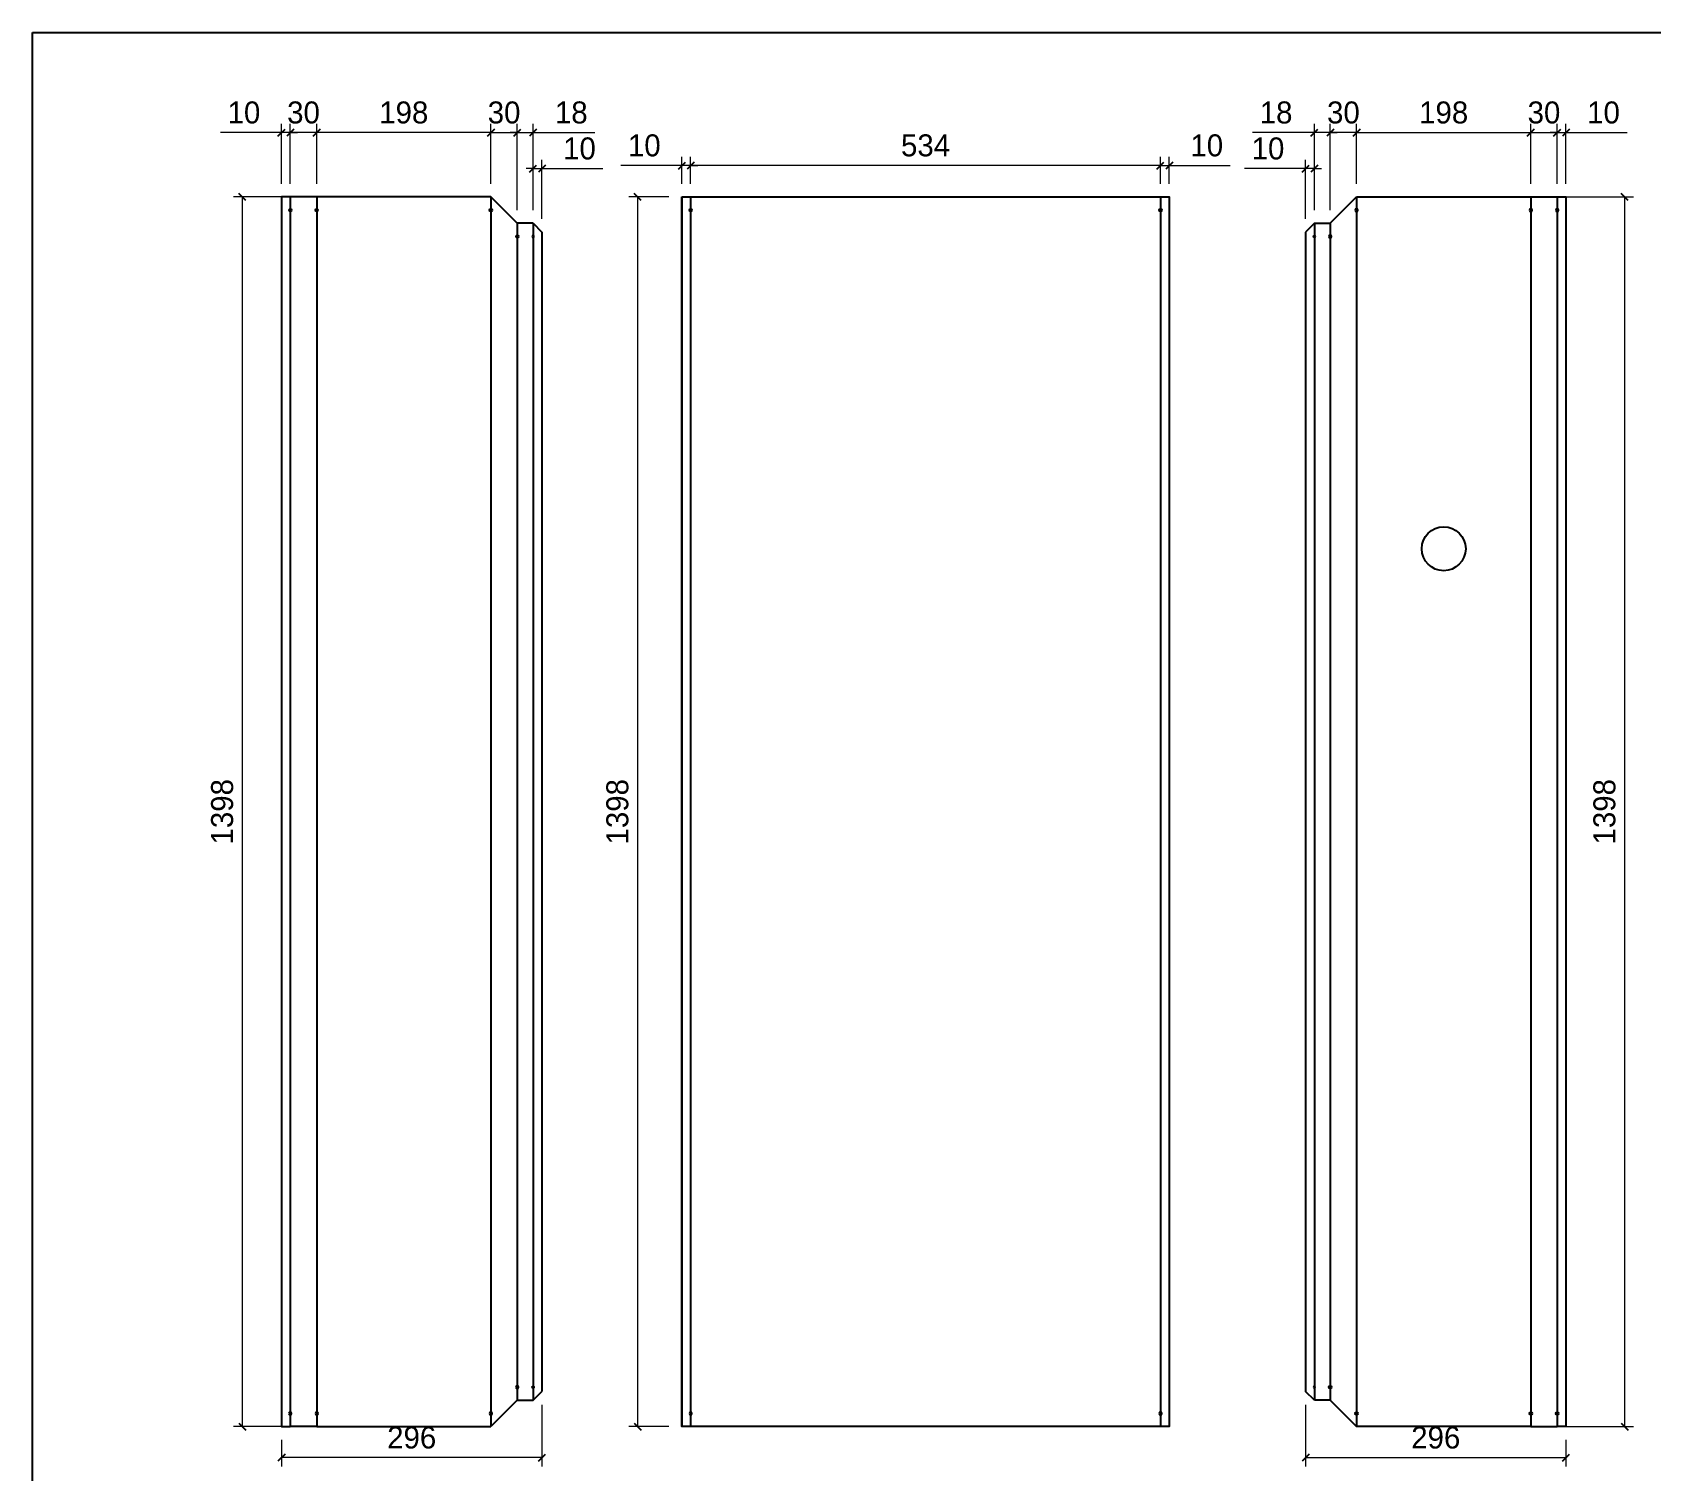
# Model space of a CAD drawing. Header units: millimetres. Extents: x 0 to 3564, y 0 to 2520.
# Drawn here: x 0 to 1841, y 884 to 2520 of the extents above; entities that cross this region are included whole.
import ezdxf
from ezdxf.enums import TextEntityAlignment as Align

# ---------------------------------------------------------------- set-up
doc = ezdxf.new("R2010")
doc.units = ezdxf.units.MM
doc.layers.add('CNC', color=7, linetype='Continuous')
doc.layers.add('DIM', color=253, linetype='Continuous')
doc.styles.add('Tahoma (Input Text)', font='tahoma.ttf')
doc.dimstyles.new('Dim-25', dxfattribs={"dimtxt": 25, "dimasz": 8, "dimexe": 10, "dimexo": 15, "dimgap": 10, "dimtad": 1, "dimdec": 0, "dimtxsty": 'Standard', "dimblk": 'OBLIQUE', "dimcen": 10, "dimclrd": 5, "dimclre": 5, "dimclrt": 3, "dimazin": 3, "dimtfac": 1, "dimtdec": 0, "dimtmove": 0, "dimatfit": 3, "dimldrblk": 'OBLIQUE', "dimlwd": 9, "dimlwe": 9})

# ---------------------------------------------------------------- blocks, each defined once
blk = doc.blocks.new('*D1')
at = {"color": 0, "linetype": 'ByBlock', "lineweight": -2}
for p, q in [((1813.9, 2329), (1805.9, 2337)), ((1805.9, 939), (1813.9, 931))]:
    blk.add_line(p, q, dxfattribs=at)
at = {"layer": 'Defpoints', "color": 0, "transparency": 16777216}
for p in [(1703.3, 2333), (1703.3, 935), (1809.9, 935)]:
    blk.add_point(p, dxfattribs=at)
at = {"layer": 'DIM', "color": 5, "lineweight": 9, "transparency": 16777216}
for p, q in [((1718.3, 2333), (1819.9, 2333)), ((1809.9, 2333), (1809.9, 935)), ((1718.3, 935), (1819.9, 935))]:
    blk.add_line(p, q, dxfattribs=at)
at = {"layer": 'DIM', "color": 3, "transparency": 16777216, "insert": (1787.1, 1634), "char_height": 25, "attachment_point": 5, "rotation": 90}
blk.add_mtext('1398', dxfattribs=at)
blk = doc.blocks.new('_Oblique')
at = {"color": 0, "linetype": 'ByBlock', "lineweight": -2}
blk.add_line((-0.5, -0.5), (0.5, 0.5), dxfattribs=at)
blk = doc.blocks.new('*D2')
at = {"color": 0, "linetype": 'ByBlock', "lineweight": -2}
for p, q in [((1509.3, 2410.1), (1501.3, 2402.1)), ((1699.3, 2402.1), (1707.3, 2410.1))]:
    blk.add_line(p, q, dxfattribs=at)
at = {"layer": 'Defpoints', "color": 0, "transparency": 16777216}
for p in [(1703.3, 2406.1), (1505.3, 2333), (1703.3, 2333)]:
    blk.add_point(p, dxfattribs=at)
at = {"layer": 'DIM', "color": 5, "lineweight": 9, "transparency": 16777216}
for p, q in [((1505.3, 2348), (1505.3, 2416.1)), ((1703.3, 2348), (1703.3, 2416.1)), ((1505.3, 2406.1), (1703.3, 2406.1))]:
    blk.add_line(p, q, dxfattribs=at)
at = {"layer": 'DIM', "color": 3, "transparency": 16777216, "insert": (1604.3, 2428.8), "char_height": 25, "attachment_point": 5}
blk.add_mtext('198', dxfattribs=at)
blk = doc.blocks.new('*D3')
at = {"color": 0, "linetype": 'ByBlock', "lineweight": -2}
for p, q in [((1707.3, 2410.1), (1699.3, 2402.1)), ((1729.3, 2402.1), (1737.3, 2410.1))]:
    blk.add_line(p, q, dxfattribs=at)
at = {"layer": 'Defpoints', "color": 0, "transparency": 16777216}
for p in [(1733.3, 2406.1), (1703.3, 2333), (1733.3, 2333)]:
    blk.add_point(p, dxfattribs=at)
at = {"layer": 'DIM', "color": 5, "lineweight": 9, "transparency": 16777216}
for p, q in [((1703.3, 2348), (1703.3, 2416.1)), ((1733.3, 2348), (1733.3, 2416.1)), ((1703.3, 2406.1), (1733.3, 2406.1))]:
    blk.add_line(p, q, dxfattribs=at)
at = {"layer": 'DIM', "color": 3, "transparency": 16777216, "insert": (1718.3, 2428.8), "char_height": 25, "attachment_point": 5}
blk.add_mtext('30', dxfattribs=at)
blk = doc.blocks.new('*D4')
at = {"color": 0, "linetype": 'ByBlock', "lineweight": -2}
for p, q in [((1729.3, 2402.1), (1737.3, 2410.1)), ((1747.3, 2410.1), (1739.3, 2402.1))]:
    blk.add_line(p, q, dxfattribs=at)
at = {"layer": 'Defpoints', "color": 0, "transparency": 16777216}
for p in [(1743.3, 2406.1), (1733.3, 2333), (1743.3, 2333)]:
    blk.add_point(p, dxfattribs=at)
at = {"layer": 'DIM', "color": 5, "lineweight": 9, "transparency": 16777216}
for p, q in [((1733.3, 2348), (1733.3, 2416.1)), ((1743.3, 2348), (1743.3, 2416.1)), ((1733.3, 2406.1), (1725.3, 2406.1)), ((1733.3, 2406.1), (1743.3, 2406.1)), ((1743.3, 2406.1), (1812.7, 2406.1))]:
    blk.add_line(p, q, dxfattribs=at)
at = {"layer": 'DIM', "color": 3, "transparency": 16777216, "insert": (1786, 2428.8), "char_height": 25, "attachment_point": 5}
blk.add_mtext('10', dxfattribs=at)
blk = doc.blocks.new('*D5')
at = {"color": 0, "linetype": 'ByBlock', "lineweight": -2}
for p, q in [((1451.3, 903.8), (1443.3, 895.8)), ((1739.3, 895.8), (1747.3, 903.8))]:
    blk.add_line(p, q, dxfattribs=at)
at = {"layer": 'Defpoints', "color": 0, "transparency": 16777216}
for p in [(1447.3, 975), (1743.3, 935), (1743.3, 899.8)]:
    blk.add_point(p, dxfattribs=at)
at = {"layer": 'DIM', "color": 5, "lineweight": 9, "transparency": 16777216}
for p, q in [((1447.3, 960), (1447.3, 889.8)), ((1743.3, 920), (1743.3, 889.8)), ((1447.3, 899.8), (1743.3, 899.8))]:
    blk.add_line(p, q, dxfattribs=at)
at = {"layer": 'DIM', "color": 3, "transparency": 16777216, "insert": (1595.3, 922.5), "char_height": 25, "attachment_point": 5}
blk.add_mtext('296', dxfattribs=at)
blk = doc.blocks.new('*D6')
at = {"color": 0, "linetype": 'ByBlock', "lineweight": -2}
for p, q in [((1479.3, 2410.1), (1471.3, 2402.1)), ((1501.3, 2402.1), (1509.3, 2410.1))]:
    blk.add_line(p, q, dxfattribs=at)
at = {"layer": 'Defpoints', "color": 0, "transparency": 16777216}
for p in [(1475.3, 2406.1), (1505.3, 2333), (1475.3, 2303)]:
    blk.add_point(p, dxfattribs=at)
at = {"layer": 'DIM', "color": 5, "lineweight": 9, "transparency": 16777216}
for p, q in [((1475.3, 2318), (1475.3, 2416.1)), ((1505.3, 2348), (1505.3, 2416.1)), ((1505.3, 2406.1), (1475.3, 2406.1))]:
    blk.add_line(p, q, dxfattribs=at)
at = {"layer": 'DIM', "color": 3, "transparency": 16777216, "insert": (1490.3, 2428.8), "char_height": 25, "attachment_point": 5}
blk.add_mtext('30', dxfattribs=at)
blk = doc.blocks.new('*D7')
at = {"color": 0, "linetype": 'ByBlock', "lineweight": -2}
for p, q in [((1453.3, 2402.1), (1461.3, 2410.1)), ((1479.3, 2410.1), (1471.3, 2402.1))]:
    blk.add_line(p, q, dxfattribs=at)
at = {"layer": 'Defpoints', "color": 0, "transparency": 16777216}
for p in [(1457.3, 2406.1), (1457.3, 2303), (1475.3, 2303)]:
    blk.add_point(p, dxfattribs=at)
at = {"layer": 'DIM', "color": 5, "lineweight": 9, "transparency": 16777216}
for p, q in [((1457.3, 2318), (1457.3, 2416.1)), ((1475.3, 2318), (1475.3, 2416.1)), ((1457.3, 2406.1), (1387.1, 2406.1)), ((1475.3, 2406.1), (1457.3, 2406.1)), ((1475.3, 2406.1), (1483.3, 2406.1))]:
    blk.add_line(p, q, dxfattribs=at)
at = {"layer": 'DIM', "color": 3, "transparency": 16777216, "insert": (1413.8, 2428.8), "char_height": 25, "attachment_point": 5}
blk.add_mtext('18', dxfattribs=at)
blk = doc.blocks.new('*D8')
at = {"color": 0, "linetype": 'ByBlock', "lineweight": -2}
for p, q in [((1443.3, 2361.1), (1451.3, 2369.1)), ((1461.3, 2369.1), (1453.3, 2361.1))]:
    blk.add_line(p, q, dxfattribs=at)
at = {"layer": 'Defpoints', "color": 0, "transparency": 16777216}
for p in [(1447.3, 2365.1), (1457.3, 2303), (1447.3, 2293)]:
    blk.add_point(p, dxfattribs=at)
at = {"layer": 'DIM', "color": 5, "lineweight": 9, "transparency": 16777216}
for p, q in [((1447.3, 2308), (1447.3, 2375.1)), ((1457.3, 2318), (1457.3, 2375.1)), ((1447.3, 2365.1), (1377.9, 2365.1)), ((1457.3, 2365.1), (1447.3, 2365.1)), ((1457.3, 2365.1), (1465.3, 2365.1))]:
    blk.add_line(p, q, dxfattribs=at)
at = {"layer": 'DIM', "color": 3, "transparency": 16777216, "insert": (1404.6, 2387.9), "char_height": 25, "attachment_point": 5}
blk.add_mtext('10', dxfattribs=at)
blk = doc.blocks.new('f3daunguoc')
at = {"layer": 'CNC', "color": 2, "lineweight": -3}
blk.add_circle((0, 0), 1.5, dxfattribs=at)
blk = doc.blocks.new('f2dauxuoi')
at = {"layer": 'CNC', "color": 2, "lineweight": -3}
blk.add_circle((0, 0), 1, dxfattribs=at)
blk = doc.blocks.new('*D9')
at = {"color": 0, "linetype": 'ByBlock', "lineweight": -2}
for p, q in [((242.6, 2329), (234.6, 2337)), ((234.6, 939), (242.6, 931))]:
    blk.add_line(p, q, dxfattribs=at)
at = {"layer": 'Defpoints', "color": 0, "transparency": 16777216}
for p in [(323.2, 2333), (238.6, 935), (323.2, 935)]:
    blk.add_point(p, dxfattribs=at)
at = {"layer": 'DIM', "color": 5, "lineweight": 9, "transparency": 16777216}
for p, q in [((308.2, 2333), (228.6, 2333)), ((238.6, 2333), (238.6, 935)), ((308.2, 935), (228.6, 935))]:
    blk.add_line(p, q, dxfattribs=at)
at = {"layer": 'DIM', "color": 3, "transparency": 16777216, "insert": (215.8, 1634), "char_height": 25, "attachment_point": 5, "rotation": 90}
blk.add_mtext('1398', dxfattribs=at)
blk = doc.blocks.new('*D10')
at = {"color": 0, "linetype": 'ByBlock', "lineweight": -2}
for p, q in [((327.2, 2410.1), (319.2, 2402.1)), ((517.2, 2402.1), (525.2, 2410.1))]:
    blk.add_line(p, q, dxfattribs=at)
at = {"layer": 'Defpoints', "color": 0, "transparency": 16777216}
for p in [(323.2, 2406.1), (323.2, 2333), (521.2, 2333)]:
    blk.add_point(p, dxfattribs=at)
at = {"layer": 'DIM', "color": 5, "lineweight": 9, "transparency": 16777216}
for p, q in [((323.2, 2348), (323.2, 2416.1)), ((521.2, 2348), (521.2, 2416.1)), ((521.2, 2406.1), (323.2, 2406.1))]:
    blk.add_line(p, q, dxfattribs=at)
at = {"layer": 'DIM', "color": 3, "transparency": 16777216, "insert": (422.2, 2428.8), "char_height": 25, "attachment_point": 5}
blk.add_mtext('198', dxfattribs=at)
blk = doc.blocks.new('*D11')
at = {"color": 0, "linetype": 'ByBlock', "lineweight": -2}
for p, q in [((297.2, 2410.1), (289.2, 2402.1)), ((319.2, 2402.1), (327.2, 2410.1))]:
    blk.add_line(p, q, dxfattribs=at)
at = {"layer": 'Defpoints', "color": 0, "transparency": 16777216}
for p in [(293.2, 2406.1), (293.2, 2333), (323.2, 2333)]:
    blk.add_point(p, dxfattribs=at)
at = {"layer": 'DIM', "color": 5, "lineweight": 9, "transparency": 16777216}
for p, q in [((293.2, 2348), (293.2, 2416.1)), ((323.2, 2348), (323.2, 2416.1)), ((323.2, 2406.1), (293.2, 2406.1))]:
    blk.add_line(p, q, dxfattribs=at)
at = {"layer": 'DIM', "color": 3, "transparency": 16777216, "insert": (308.2, 2428.8), "char_height": 25, "attachment_point": 5}
blk.add_mtext('30', dxfattribs=at)
blk = doc.blocks.new('*D12')
at = {"color": 0, "linetype": 'ByBlock', "lineweight": -2}
for p, q in [((279.2, 2402.1), (287.2, 2410.1)), ((297.2, 2410.1), (289.2, 2402.1))]:
    blk.add_line(p, q, dxfattribs=at)
at = {"layer": 'Defpoints', "color": 0, "transparency": 16777216}
for p in [(283.2, 2406.1), (283.2, 2333), (293.2, 2333)]:
    blk.add_point(p, dxfattribs=at)
at = {"layer": 'DIM', "color": 5, "lineweight": 9, "transparency": 16777216}
for p, q in [((283.2, 2348), (283.2, 2416.1)), ((293.2, 2348), (293.2, 2416.1)), ((283.2, 2406.1), (213.8, 2406.1)), ((293.2, 2406.1), (283.2, 2406.1)), ((293.2, 2406.1), (301.2, 2406.1))]:
    blk.add_line(p, q, dxfattribs=at)
at = {"layer": 'DIM', "color": 3, "transparency": 16777216, "insert": (240.5, 2428.8), "char_height": 25, "attachment_point": 5}
blk.add_mtext('10', dxfattribs=at)
blk = doc.blocks.new('*D13')
at = {"color": 0, "linetype": 'ByBlock', "lineweight": -2}
for p, q in [((287.2, 903.8), (279.2, 895.8)), ((575.2, 895.8), (583.2, 903.8))]:
    blk.add_line(p, q, dxfattribs=at)
at = {"layer": 'Defpoints', "color": 0, "transparency": 16777216}
for p in [(579.2, 975), (283.2, 935), (283.2, 899.8)]:
    blk.add_point(p, dxfattribs=at)
at = {"layer": 'DIM', "color": 5, "lineweight": 9, "transparency": 16777216}
for p, q in [((579.2, 960), (579.2, 889.8)), ((283.2, 920), (283.2, 889.8)), ((579.2, 899.8), (283.2, 899.8))]:
    blk.add_line(p, q, dxfattribs=at)
at = {"layer": 'DIM', "color": 3, "transparency": 16777216, "insert": (431.2, 922.5), "char_height": 25, "attachment_point": 5}
blk.add_mtext('296', dxfattribs=at)
blk = doc.blocks.new('*D14')
at = {"color": 0, "linetype": 'ByBlock', "lineweight": -2}
for p, q in [((525.2, 2410.1), (517.2, 2402.1)), ((547.2, 2402.1), (555.2, 2410.1))]:
    blk.add_line(p, q, dxfattribs=at)
at = {"layer": 'Defpoints', "color": 0, "transparency": 16777216}
for p in [(551.2, 2406.1), (521.2, 2333), (551.2, 2303)]:
    blk.add_point(p, dxfattribs=at)
at = {"layer": 'DIM', "color": 5, "lineweight": 9, "transparency": 16777216}
for p, q in [((521.2, 2348), (521.2, 2416.1)), ((551.2, 2318), (551.2, 2416.1)), ((521.2, 2406.1), (551.2, 2406.1))]:
    blk.add_line(p, q, dxfattribs=at)
at = {"layer": 'DIM', "color": 3, "transparency": 16777216, "insert": (536.2, 2428.8), "char_height": 25, "attachment_point": 5}
blk.add_mtext('30', dxfattribs=at)
blk = doc.blocks.new('*D15')
at = {"color": 0, "linetype": 'ByBlock', "lineweight": -2}
for p, q in [((547.2, 2402.1), (555.2, 2410.1)), ((573.2, 2410.1), (565.2, 2402.1))]:
    blk.add_line(p, q, dxfattribs=at)
at = {"layer": 'Defpoints', "color": 0, "transparency": 16777216}
for p in [(569.2, 2406.1), (551.2, 2303), (569.2, 2303)]:
    blk.add_point(p, dxfattribs=at)
at = {"layer": 'DIM', "color": 5, "lineweight": 9, "transparency": 16777216}
for p, q in [((551.2, 2318), (551.2, 2416.1)), ((569.2, 2318), (569.2, 2416.1)), ((551.2, 2406.1), (543.2, 2406.1)), ((551.2, 2406.1), (569.2, 2406.1)), ((569.2, 2406.1), (639.4, 2406.1))]:
    blk.add_line(p, q, dxfattribs=at)
at = {"layer": 'DIM', "color": 3, "transparency": 16777216, "insert": (612.6, 2428.8), "char_height": 25, "attachment_point": 5}
blk.add_mtext('18', dxfattribs=at)
blk = doc.blocks.new('*D16')
at = {"color": 0, "linetype": 'ByBlock', "lineweight": -2}
for p, q in [((565.2, 2361.1), (573.2, 2369.1)), ((583.2, 2369.1), (575.2, 2361.1))]:
    blk.add_line(p, q, dxfattribs=at)
at = {"layer": 'Defpoints', "color": 0, "transparency": 16777216}
for p in [(579.2, 2365.1), (569.2, 2303), (579.2, 2293)]:
    blk.add_point(p, dxfattribs=at)
at = {"layer": 'DIM', "color": 5, "lineweight": 9, "transparency": 16777216}
for p, q in [((569.2, 2318), (569.2, 2375.1)), ((579.2, 2308), (579.2, 2375.1)), ((569.2, 2365.1), (561.2, 2365.1)), ((569.2, 2365.1), (579.2, 2365.1)), ((579.2, 2365.1), (648.5, 2365.1))]:
    blk.add_line(p, q, dxfattribs=at)
at = {"layer": 'DIM', "color": 3, "transparency": 16777216, "insert": (621.9, 2387.9), "char_height": 25, "attachment_point": 5}
blk.add_mtext('10', dxfattribs=at)
blk = doc.blocks.new('*D17')
at = {"color": 0, "linetype": 'ByBlock', "lineweight": -2}
for p, q in [((1278.3, 2364.6), (1286.3, 2372.6)), ((1296.3, 2372.6), (1288.3, 2364.6))]:
    blk.add_line(p, q, dxfattribs=at)
at = {"layer": 'Defpoints', "color": 0, "transparency": 16777216}
for p in [(1292.3, 2368.6), (1282.3, 2333), (1292.3, 2333)]:
    blk.add_point(p, dxfattribs=at)
at = {"layer": 'DIM', "color": 5, "lineweight": 9, "transparency": 16777216}
for p, q in [((1282.3, 2348), (1282.3, 2378.6)), ((1292.3, 2348), (1292.3, 2378.6)), ((1282.3, 2368.6), (1274.3, 2368.6)), ((1282.3, 2368.6), (1292.3, 2368.6)), ((1292.3, 2368.6), (1361.7, 2368.6))]:
    blk.add_line(p, q, dxfattribs=at)
at = {"layer": 'DIM', "color": 3, "transparency": 16777216, "insert": (1335, 2391.4), "char_height": 25, "attachment_point": 5}
blk.add_mtext('10', dxfattribs=at)
blk = doc.blocks.new('*D18')
at = {"color": 0, "linetype": 'ByBlock', "lineweight": -2}
for p, q in [((752.3, 2372.6), (744.3, 2364.6)), ((1278.3, 2364.6), (1286.3, 2372.6))]:
    blk.add_line(p, q, dxfattribs=at)
at = {"layer": 'Defpoints', "color": 0, "transparency": 16777216}
for p in [(748.3, 2368.6), (748.3, 2333), (1282.3, 2333)]:
    blk.add_point(p, dxfattribs=at)
at = {"layer": 'DIM', "color": 5, "lineweight": 9, "transparency": 16777216}
for p, q in [((748.3, 2348), (748.3, 2378.6)), ((1282.3, 2348), (1282.3, 2378.6)), ((1282.3, 2368.6), (748.3, 2368.6))]:
    blk.add_line(p, q, dxfattribs=at)
at = {"layer": 'DIM', "color": 3, "transparency": 16777216, "insert": (1015.3, 2391.4), "char_height": 25, "attachment_point": 5}
blk.add_mtext('534', dxfattribs=at)
blk = doc.blocks.new('*D19')
at = {"color": 0, "linetype": 'ByBlock', "lineweight": -2}
for p, q in [((734.3, 2364.6), (742.3, 2372.6)), ((752.3, 2372.6), (744.3, 2364.6))]:
    blk.add_line(p, q, dxfattribs=at)
at = {"layer": 'Defpoints', "color": 0, "transparency": 16777216}
for p in [(738.3, 2368.6), (738.3, 2333), (748.3, 2333)]:
    blk.add_point(p, dxfattribs=at)
at = {"layer": 'DIM', "color": 5, "lineweight": 9, "transparency": 16777216}
for p, q in [((738.3, 2348), (738.3, 2378.6)), ((748.3, 2348), (748.3, 2378.6)), ((738.3, 2368.6), (668.9, 2368.6)), ((748.3, 2368.6), (738.3, 2368.6)), ((748.3, 2368.6), (756.3, 2368.6))]:
    blk.add_line(p, q, dxfattribs=at)
at = {"layer": 'DIM', "color": 3, "transparency": 16777216, "insert": (695.6, 2391.4), "char_height": 25, "attachment_point": 5}
blk.add_mtext('10', dxfattribs=at)
blk = doc.blocks.new('*D20')
at = {"color": 0, "linetype": 'ByBlock', "lineweight": -2}
for p, q in [((691.9, 2329), (683.9, 2337)), ((683.9, 939), (691.9, 931))]:
    blk.add_line(p, q, dxfattribs=at)
at = {"layer": 'Defpoints', "color": 0, "transparency": 16777216}
for p in [(738.3, 2333), (687.9, 935), (738.3, 935)]:
    blk.add_point(p, dxfattribs=at)
at = {"layer": 'DIM', "color": 5, "lineweight": 9, "transparency": 16777216}
for p, q in [((723.3, 2333), (677.9, 2333)), ((687.9, 2333), (687.9, 935)), ((723.3, 935), (677.9, 935))]:
    blk.add_line(p, q, dxfattribs=at)
at = {"layer": 'DIM', "color": 3, "transparency": 16777216, "insert": (665.1, 1634), "char_height": 25, "attachment_point": 5, "rotation": 90}
blk.add_mtext('1398', dxfattribs=at)
blk = doc.blocks.new('khungtenAsean2')
at = {"color": 7}
blk.add_lwpolyline([(0, 0), (2970, 0), (2970, -2100), (0, -2100)], close=True, dxfattribs=at)
at = {"color": 1, "style": 'Tahoma (Input Text)', "flags": 8}
for tag, p in [('#03', (506.6, -2019.3)), ('#01', (137.1, -2021.3)), ('#05', (1106.6, -2021.3)), ('#07', (1834.7, -2021.3)), ('#09', (2146.7, -2021.3)), ('#02', (98.5, -2081.3)), ('#04', (486.1, -2081.3)), ('#06', (1065.3, -2081.3)), ('#08', (1817.4, -2081.3)), ('#10', (2146.7, -2081.3))]:
    blk.add_attdef(tag, p, '', height=25, dxfattribs=at)
blk.add_attdef('#11', text='', height=25, dxfattribs=at).set_placement((2915, -2067.3), align=Align.CENTER)

msp = doc.modelspace()

# ---------------------------------------------------------------- linework, layer by layer
at = {"color": 7}
for p, q in [((293.2, 2333), (293.2, 935)), ((323.2, 2333), (293.2, 2333)), ((323.2, 2333), (323.2, 935)), ((521.2, 2333), (521.2, 935)), ((551.2, 2303), (521.2, 2333)), ((738.3, 2333), (738.3, 935)), ((748.3, 2333), (748.3, 935)), ((1282.3, 2333), (1282.3, 935)), ((1292.3, 2333), (1292.3, 935)), ((1475.3, 2303), (1505.3, 2333)), ((1505.3, 2333), (1505.3, 935)), ((1703.3, 2333), (1703.3, 935)), ((1703.3, 2333), (1733.3, 2333)), ((1733.3, 2333), (1733.3, 935)), ((551.2, 2303), (551.2, 965)), ((569.2, 2303), (569.2, 965)), ((569.2, 2303), (579.2, 2293)), ((1457.3, 2303), (1447.3, 2293)), ((1457.3, 2303), (1457.3, 965)), ((1475.3, 2303), (1475.3, 965)), ((579.2, 2293), (579.2, 975)), ((1447.3, 2293), (1447.3, 975)), ((551.2, 965), (521.2, 935)), ((569.2, 965), (579.2, 975)), ((1457.3, 965), (1447.3, 975)), ((1475.3, 965), (1505.3, 935)), ((323.2, 935), (293.2, 935)), ((1703.3, 935), (1733.3, 935))]:
    msp.add_line(p, q, dxfattribs=at)
for points in [[(293.2, 2333), (283.2, 2333), (283.2, 935), (293.2, 935)], [(521.2, 2333), (323.2, 2333)], [(1505.3, 2333), (1703.3, 2333)], [(1733.3, 2333), (1743.3, 2333), (1743.3, 935), (1733.3, 935)], [(569.2, 2303), (551.2, 2303)], [(1457.3, 2303), (1475.3, 2303)], [(551.2, 965), (569.2, 965)], [(1475.3, 965), (1457.3, 965)], [(323.2, 935), (521.2, 935)], [(1703.3, 935), (1505.3, 935)]]:
    msp.add_lwpolyline(points, dxfattribs=at)
msp.add_lwpolyline([(738.3, 2333), (1292.3, 2333), (1292.3, 935), (738.3, 935)], close=True, dxfattribs=at)
at = {"color": 2}
msp.add_circle((1604.3, 1933), 25, dxfattribs=at)

# ---------------------------------------------------------------- block references
at = {"color": 7, "xscale": 1.200000000011641, "yscale": 1.200000000011641, "zscale": 1.200000000011641}
msp.add_blockref('khungtenAsean2', (0, 2520), dxfattribs=at)
at = {"lineweight": -3, "rotation": 180}
for name, p in [('f3daunguoc', (293.2, 2318)), ('f3daunguoc', (323.2, 2318)), ('f3daunguoc', (521.2, 2318)), ('f3daunguoc', (748.3, 2318)), ('f3daunguoc', (1282.3, 2318)), ('f3daunguoc', (551.2, 2288)), ('f2dauxuoi', (569.2, 980))]:
    msp.add_blockref(name, p, dxfattribs=at)
at = {"lineweight": -3, "xscale": -1, "rotation": 180}
for name, p in [('f3daunguoc', (1505.3, 2318)), ('f3daunguoc', (1703.3, 2318)), ('f3daunguoc', (1733.3, 2318)), ('f3daunguoc', (1475.3, 2288)), ('f2dauxuoi', (1457.3, 980))]:
    msp.add_blockref(name, p, dxfattribs=at)
at = {"lineweight": -3, "xscale": -1}
for name, p in [('f2dauxuoi', (569.2, 2288)), ('f3daunguoc', (551.2, 980)), ('f3daunguoc', (293.2, 950)), ('f3daunguoc', (323.2, 950)), ('f3daunguoc', (521.2, 950)), ('f3daunguoc', (748.3, 950)), ('f3daunguoc', (1282.3, 950))]:
    msp.add_blockref(name, p, dxfattribs=at)
at = {"lineweight": -3}
for name, p in [('f2dauxuoi', (1457.3, 2288)), ('f3daunguoc', (1475.3, 980)), ('f3daunguoc', (1505.3, 950)), ('f3daunguoc', (1703.3, 950)), ('f3daunguoc', (1733.3, 950))]:
    msp.add_blockref(name, p, dxfattribs=at)

# ---------------------------------------------------------------- dimensions: what is measured, and where the dimension line sits
at = {"layer": 'DIM', "color": 7}
for base, p1, p2, angle, picture, middle in [((283.2, 2406.1), (293.2, 2333), (283.2, 2333), 180, '*D12', (240.5, 2428.8)), ((238.6, 935), (323.2, 2333), (323.2, 935), 90, '*D9', (215.8, 1634)), ((687.9, 935), (738.3, 2333), (738.3, 935), 90, '*D20', (665.1, 1634)), ((283.2, 899.8), (579.2, 975), (283.2, 935), 180, '*D13', (431.2, 922.5))]:
    dim = msp.add_linear_dim(base=base, p1=p1, p2=p2, angle=angle, dimstyle='Dim-25', dxfattribs=at)
    dim.commit()
    dim.dimension.update_dxf_attribs({"geometry": picture, "text_midpoint": middle})
for base, p1, p2, angle, picture, middle in [((293.2, 2406.1), (323.2, 2333), (293.2, 2333), 180, '*D11', (308.2, 2406.1)), ((323.2, 2406.1), (521.2, 2333), (323.2, 2333), 180, '*D10', (422.2, 2406.1)), ((551.2, 2406.1), (521.2, 2333), (551.2, 2303), 180, '*D14', (536.2, 2406.1)), ((569.2, 2406.1), (551.2, 2303), (569.2, 2303), 180, '*D15', (612.6, 2406.1)), ((579.2, 2365.1), (569.2, 2303), (579.2, 2293), 180, '*D16', (621.9, 2365.1)), ((1809.9, 935), (1703.3, 2333), (1703.3, 935), 90, '*D1', (1809.9, 1634))]:
    dim = msp.add_linear_dim(base=base, p1=p1, p2=p2, angle=angle, dimstyle='Dim-25', dxfattribs=at)
    dim.commit()
    dim.dimension.update_dxf_attribs({"geometry": picture, "text_midpoint": middle, "dimtype": 160})
for base, p1, p2, picture, middle in [((1457.3, 2406.1), (1475.3, 2303), (1457.3, 2303), '*D7', (1413.8, 2406.1)), ((1475.3, 2406.1), (1505.3, 2333), (1475.3, 2303), '*D6', (1490.3, 2406.1)), ((1703.3, 2406.1), (1505.3, 2333), (1703.3, 2333), '*D2', (1604.3, 2406.1)), ((1733.3, 2406.1), (1703.3, 2333), (1733.3, 2333), '*D3', (1718.3, 2406.1)), ((1447.3, 2365.1), (1457.3, 2303), (1447.3, 2293), '*D8', (1404.6, 2365.1))]:
    dim = msp.add_linear_dim(base=base, p1=p1, p2=p2, dimstyle='Dim-25', dxfattribs=at)
    dim.commit()
    dim.dimension.update_dxf_attribs({"geometry": picture, "text_midpoint": middle, "dimtype": 160})
for base, p1, p2, picture, middle in [((1743.3, 2406.1), (1733.3, 2333), (1743.3, 2333), '*D4', (1786, 2428.8)), ((738.3, 2368.6), (748.3, 2333), (738.3, 2333), '*D19', (695.6, 2391.4)), ((748.3, 2368.6), (1282.3, 2333), (748.3, 2333), '*D18', (1015.3, 2391.4)), ((1292.3, 2368.6), (1282.3, 2333), (1292.3, 2333), '*D17', (1335, 2391.4)), ((1743.3, 899.8), (1447.3, 975), (1743.3, 935), '*D5', (1595.3, 922.5))]:
    dim = msp.add_linear_dim(base=base, p1=p1, p2=p2, dimstyle='Dim-25', dxfattribs=at)
    dim.commit()
    dim.dimension.update_dxf_attribs({"geometry": picture, "text_midpoint": middle})

doc.saveas('drawing.dxf')
